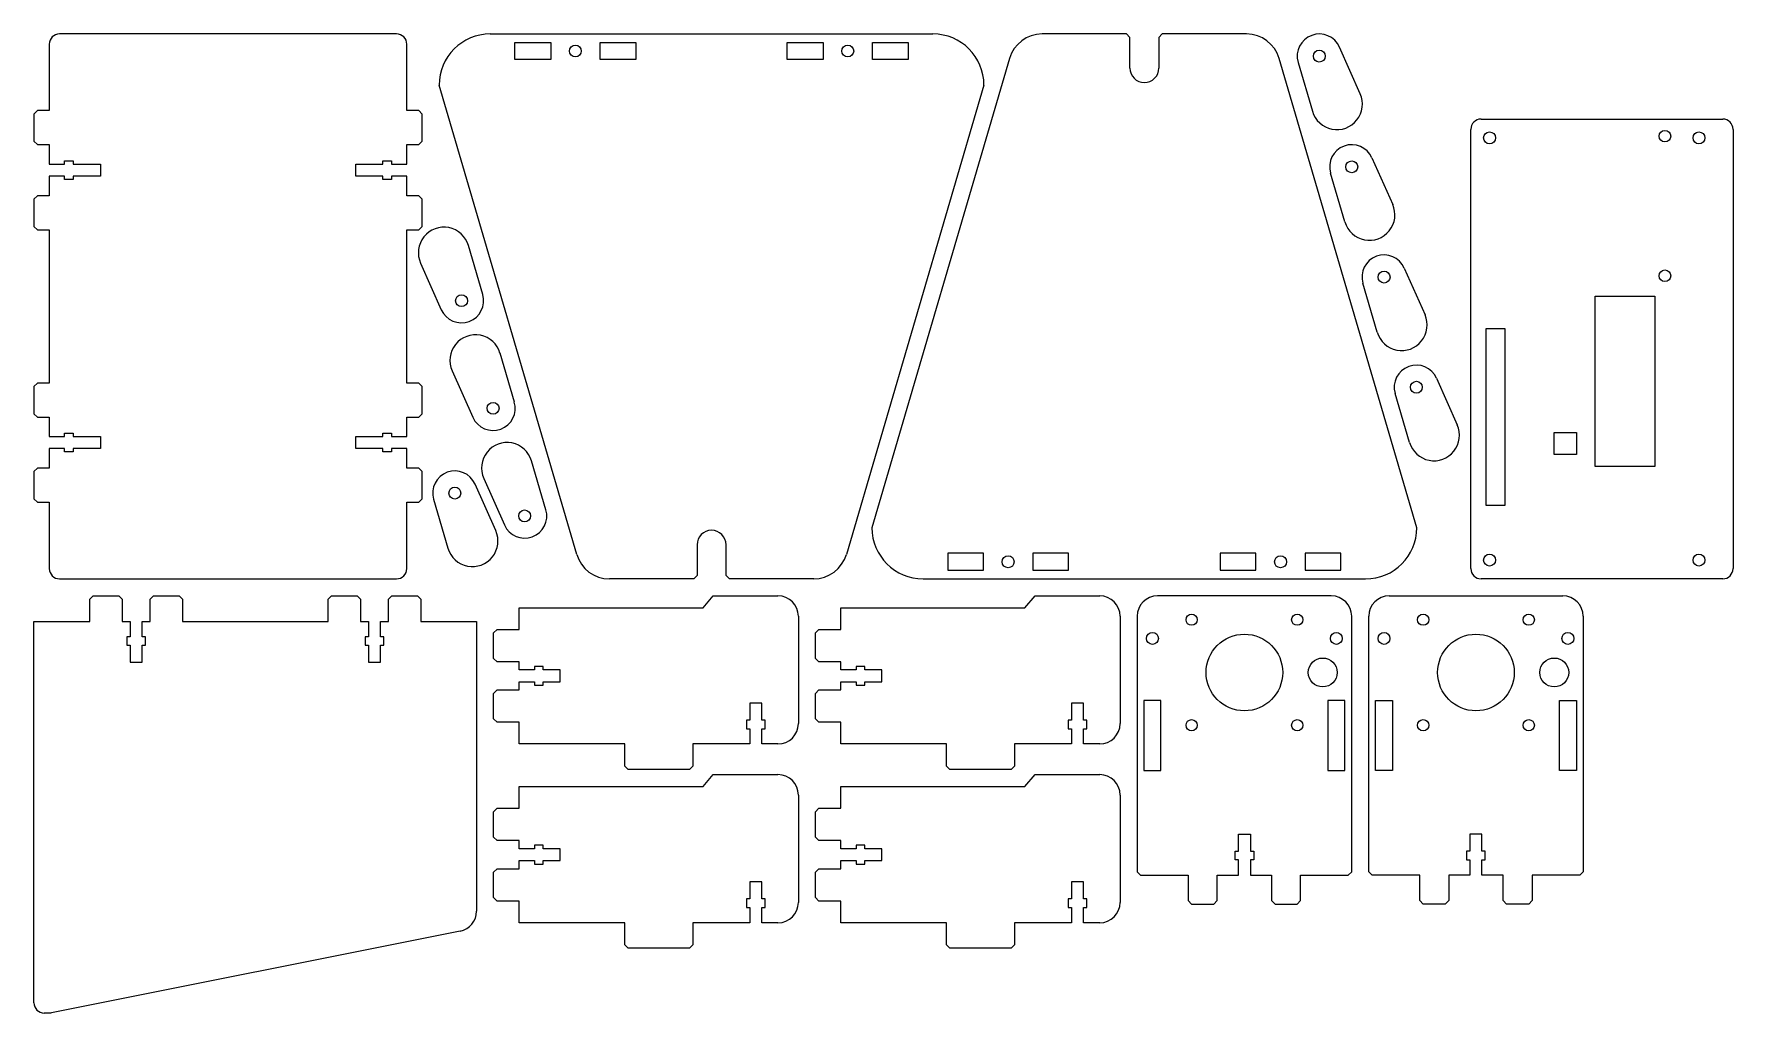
# Model space of a CAD drawing. Header units: millimetres. Extents: x 2.2 to 102, y 4.5 to 62.
import ezdxf

# ---------------------------------------------------------------- set-up
doc = ezdxf.new("R2010")
doc.units = ezdxf.units.MM

msp = doc.modelspace()

# ---------------------------------------------------------------- linework, layer by layer
at = {"color": 7, "linetype": 'Continuous', "lineweight": 25}
for p, q in [((23.505, 61.954), (3.705, 61.954)), ((29.005, 61.954), (55.005, 61.954)), ((66.377, 61.954), (61.425, 61.954)), ((66.577, 61.754), (66.377, 61.954)), ((68.477, 61.954), (68.277, 61.754)), ((73.429, 61.954), (68.477, 61.954)), ((3.105, 61.354), (3.105, 57.454)), ((24.105, 57.454), (24.105, 61.354)), ((30.455, 60.454), (30.455, 61.454)), ((30.455, 61.454), (32.555, 61.454)), ((32.555, 61.454), (32.555, 60.454)), ((35.455, 61.454), (37.555, 61.454)), ((35.455, 60.454), (35.455, 61.454)), ((37.555, 61.454), (37.555, 60.454)), ((46.455, 61.454), (48.555, 61.454)), ((46.455, 60.454), (46.455, 61.454)), ((48.555, 61.454), (48.555, 60.454)), ((51.455, 60.454), (51.455, 61.454)), ((51.455, 61.454), (53.555, 61.454)), ((53.555, 61.454), (53.555, 60.454)), ((66.577, 59.954), (66.577, 61.754)), ((68.277, 61.754), (68.277, 59.954)), ((80.109, 58.447), (78.892, 61.182)), ((32.555, 60.454), (30.455, 60.454)), ((37.555, 60.454), (35.455, 60.454)), ((48.555, 60.454), (46.455, 60.454)), ((59.505, 60.517), (51.427, 32.954)), ((53.555, 60.454), (51.455, 60.454)), ((83.427, 32.954), (75.348, 60.517)), ((76.457, 60.288), (77.299, 57.416)), ((34.084, 31.391), (26.005, 58.954)), ((58.005, 58.954), (49.927, 31.391)), ((2.405, 57.454), (2.205, 57.254)), ((2.205, 57.254), (2.205, 55.654)), ((3.105, 57.454), (2.405, 57.454)), ((24.805, 57.454), (24.105, 57.454)), ((25.005, 57.254), (24.805, 57.454)), ((25.005, 55.654), (25.005, 57.254)), ((87.205, 56.954), (101.405, 56.954)), ((86.605, 30.554), (86.605, 56.354)), ((102.005, 56.354), (102.005, 30.554)), ((2.205, 55.654), (2.405, 55.454)), ((2.405, 55.454), (3.105, 55.454)), ((3.105, 55.454), (3.105, 54.304)), ((24.105, 55.454), (24.805, 55.454)), ((24.105, 54.304), (24.105, 55.454)), ((24.805, 55.454), (25.005, 55.654)), ((3.105, 54.304), (4.005, 54.304)), ((4.005, 54.504), (4.505, 54.504)), ((4.005, 54.304), (4.005, 54.504)), ((4.505, 54.504), (4.505, 54.304)), ((4.505, 54.304), (6.105, 54.304)), ((6.105, 54.304), (6.105, 53.604)), ((21.105, 54.304), (22.705, 54.304)), ((21.105, 53.604), (21.105, 54.304)), ((22.705, 54.504), (23.205, 54.504)), ((22.705, 54.304), (22.705, 54.504)), ((23.205, 54.504), (23.205, 54.304)), ((23.205, 54.304), (24.105, 54.304)), ((80.798, 54.681), (82.014, 51.946)), ((3.105, 53.604), (3.105, 52.454)), ((4.005, 53.604), (3.105, 53.604)), ((4.005, 53.404), (4.005, 53.604)), ((4.505, 53.404), (4.005, 53.404)), ((4.505, 53.604), (4.505, 53.404)), ((6.105, 53.604), (4.505, 53.604)), ((22.705, 53.604), (21.105, 53.604)), ((22.705, 53.404), (22.705, 53.604)), ((23.205, 53.404), (22.705, 53.404)), ((24.105, 53.604), (23.205, 53.604)), ((23.205, 53.604), (23.205, 53.404)), ((24.105, 52.454), (24.105, 53.604)), ((79.205, 50.914), (78.363, 53.787)), ((2.405, 52.454), (2.205, 52.254)), ((2.205, 52.254), (2.205, 50.654)), ((3.105, 52.454), (2.405, 52.454)), ((24.805, 52.454), (24.105, 52.454)), ((25.005, 52.254), (24.805, 52.454)), ((25.005, 50.654), (25.005, 52.254)), ((2.205, 50.654), (2.405, 50.454)), ((2.405, 50.454), (3.105, 50.454)), ((3.105, 50.454), (3.105, 41.454)), ((24.105, 41.454), (24.105, 50.454)), ((24.105, 50.454), (24.805, 50.454)), ((24.805, 50.454), (25.005, 50.654)), ((28.568, 46.656), (27.726, 49.529)), ((24.916, 48.497), (26.132, 45.762)), ((82.696, 48.204), (83.913, 45.469)), ((81.103, 44.437), (80.261, 47.31)), ((93.905, 36.554), (93.905, 46.554)), ((93.905, 46.554), (97.405, 46.554)), ((97.405, 46.554), (97.405, 36.554)), ((87.505, 34.254), (87.505, 44.654)), ((87.505, 44.654), (88.605, 44.654)), ((88.605, 44.654), (88.605, 34.254)), ((30.421, 40.334), (29.579, 43.207)), ((26.769, 42.175), (27.985, 39.44)), ((2.405, 41.454), (2.205, 41.254)), ((2.205, 41.254), (2.205, 39.654)), ((3.105, 41.454), (2.405, 41.454)), ((24.805, 41.454), (24.105, 41.454)), ((25.005, 41.254), (24.805, 41.454)), ((25.005, 39.654), (25.005, 41.254)), ((84.593, 41.733), (85.809, 38.998)), ((82.999, 37.967), (82.158, 40.839)), ((2.205, 39.654), (2.405, 39.454)), ((2.405, 39.454), (3.105, 39.454)), ((3.105, 39.454), (3.105, 38.304)), ((24.105, 38.304), (24.105, 39.454)), ((24.105, 39.454), (24.805, 39.454)), ((24.805, 39.454), (25.005, 39.654)), ((3.105, 38.304), (4.005, 38.304)), ((4.005, 38.304), (4.005, 38.504)), ((4.005, 38.504), (4.505, 38.504)), ((4.505, 38.504), (4.505, 38.304)), ((4.505, 38.304), (6.105, 38.304)), ((6.105, 38.304), (6.105, 37.604)), ((21.105, 38.304), (22.705, 38.304)), ((21.105, 37.604), (21.105, 38.304)), ((22.705, 38.504), (23.205, 38.504)), ((22.705, 38.304), (22.705, 38.504)), ((23.205, 38.504), (23.205, 38.304)), ((23.205, 38.304), (24.105, 38.304)), ((91.505, 37.254), (91.505, 38.554)), ((91.505, 38.554), (92.805, 38.554)), ((92.805, 38.554), (92.805, 37.254)), ((3.105, 37.604), (3.105, 36.454)), ((4.005, 37.604), (3.105, 37.604)), ((4.005, 37.404), (4.005, 37.604)), ((4.505, 37.404), (4.005, 37.404)), ((4.505, 37.604), (4.505, 37.404)), ((6.105, 37.604), (4.505, 37.604)), ((22.705, 37.604), (21.105, 37.604)), ((22.705, 37.404), (22.705, 37.604)), ((23.205, 37.404), (22.705, 37.404)), ((23.205, 37.604), (23.205, 37.404)), ((24.105, 37.604), (23.205, 37.604)), ((24.105, 36.454), (24.105, 37.604)), ((92.805, 37.254), (91.505, 37.254)), ((2.405, 36.454), (2.205, 36.254)), ((2.205, 36.254), (2.205, 34.654)), ((3.105, 36.454), (2.405, 36.454)), ((24.805, 36.454), (24.105, 36.454)), ((25.005, 36.254), (24.805, 36.454)), ((25.005, 34.654), (25.005, 36.254)), ((32.274, 34.013), (31.432, 36.885)), ((97.405, 36.554), (93.905, 36.554)), ((29.331, 32.784), (28.114, 35.519)), ((28.622, 35.853), (29.838, 33.119)), ((2.205, 34.654), (2.405, 34.454)), ((2.405, 34.454), (3.105, 34.454)), ((3.105, 34.454), (3.105, 30.554)), ((24.105, 34.454), (24.805, 34.454)), ((24.105, 30.554), (24.105, 34.454)), ((24.805, 34.454), (25.005, 34.654)), ((25.679, 34.625), (26.521, 31.752)), ((88.605, 34.254), (87.505, 34.254)), ((41.155, 31.954), (41.155, 30.154)), ((42.855, 30.154), (42.855, 31.954)), ((57.977, 31.454), (55.877, 31.454)), ((55.877, 31.454), (55.877, 30.454)), ((57.977, 30.454), (57.977, 31.454)), ((60.877, 31.454), (60.877, 30.454)), ((62.977, 31.454), (60.877, 31.454)), ((62.977, 30.454), (62.977, 31.454)), ((73.977, 31.454), (71.877, 31.454)), ((71.877, 31.454), (71.877, 30.454)), ((73.977, 30.454), (73.977, 31.454)), ((76.877, 31.454), (76.877, 30.454)), ((78.977, 31.454), (76.877, 31.454)), ((78.977, 30.454), (78.977, 31.454)), ((3.705, 29.954), (23.505, 29.954)), ((40.955, 29.954), (36.003, 29.954)), ((41.155, 30.154), (40.955, 29.954)), ((43.055, 29.954), (42.855, 30.154)), ((48.007, 29.954), (43.055, 29.954)), ((54.427, 29.954), (80.427, 29.954)), ((55.877, 30.454), (57.977, 30.454)), ((60.877, 30.454), (62.977, 30.454)), ((71.877, 30.454), (73.977, 30.454)), ((76.877, 30.454), (78.977, 30.454)), ((101.405, 29.954), (87.205, 29.954)), ((5.48, 28.754), (5.68, 28.954)), ((5.68, 28.954), (7.18, 28.954)), ((7.18, 28.954), (7.38, 28.754)), ((9.03, 28.754), (9.23, 28.954)), ((9.23, 28.954), (10.73, 28.954)), ((10.73, 28.954), (10.93, 28.754)), ((19.48, 28.754), (19.68, 28.954)), ((19.68, 28.954), (21.18, 28.954)), ((21.18, 28.954), (21.38, 28.754)), ((23.03, 28.754), (23.23, 28.954)), ((23.23, 28.954), (24.73, 28.954)), ((24.73, 28.954), (24.93, 28.754)), ((41.505, 28.254), (42.105, 28.954)), ((42.105, 28.954), (45.905, 28.954)), ((60.405, 28.254), (61.005, 28.954)), ((61.005, 28.954), (64.805, 28.954)), ((78.405, 28.954), (68.205, 28.954)), ((81.805, 28.954), (92.005, 28.954)), ((5.48, 27.454), (5.48, 28.754)), ((7.38, 28.754), (7.38, 27.454)), ((9.03, 27.454), (9.03, 28.754)), ((10.93, 28.754), (10.93, 27.454)), ((19.48, 27.454), (19.48, 28.754)), ((21.38, 28.754), (21.38, 27.454)), ((23.03, 27.454), (23.03, 28.754)), ((24.93, 28.754), (24.93, 27.454)), ((30.705, 26.979), (30.705, 28.254)), ((30.705, 28.254), (41.505, 28.254)), ((49.605, 28.254), (60.405, 28.254)), ((49.605, 26.979), (49.605, 28.254)), ((2.205, 5.054), (2.205, 27.454)), ((2.205, 27.454), (5.48, 27.454)), ((7.38, 27.454), (7.855, 27.454)), ((7.855, 27.454), (7.855, 26.554)), ((8.555, 26.554), (8.555, 27.454)), ((8.555, 27.454), (9.03, 27.454)), ((10.93, 27.454), (19.48, 27.454)), ((21.38, 27.454), (21.855, 27.454)), ((21.855, 27.454), (21.855, 26.554)), ((22.555, 26.554), (22.555, 27.454)), ((22.555, 27.454), (23.03, 27.454)), ((24.93, 27.454), (28.205, 27.454)), ((28.205, 27.454), (28.205, 10.438)), ((29.205, 26.779), (29.405, 26.979)), ((29.405, 26.979), (30.705, 26.979)), ((47.105, 27.754), (47.105, 21.454)), ((48.105, 26.779), (48.305, 26.979)), ((48.305, 26.979), (49.605, 26.979)), ((66.005, 27.754), (66.005, 21.454)), ((67.005, 27.754), (67.005, 12.754)), ((79.605, 12.754), (79.605, 27.754)), ((80.605, 12.754), (80.605, 27.754)), ((93.205, 27.754), (93.205, 12.754)), ((7.855, 26.554), (7.655, 26.554)), ((7.655, 26.554), (7.655, 26.054)), ((7.655, 26.054), (7.855, 26.054)), ((7.855, 26.054), (7.855, 25.054)), ((8.755, 26.554), (8.555, 26.554)), ((8.555, 25.054), (8.555, 26.054)), ((8.555, 26.054), (8.755, 26.054)), ((8.755, 26.054), (8.755, 26.554)), ((21.855, 26.554), (21.655, 26.554)), ((21.655, 26.554), (21.655, 26.054)), ((21.655, 26.054), (21.855, 26.054)), ((21.855, 26.054), (21.855, 25.054)), ((22.755, 26.554), (22.555, 26.554)), ((22.555, 25.054), (22.555, 26.054)), ((22.555, 26.054), (22.755, 26.054)), ((22.755, 26.054), (22.755, 26.554)), ((29.205, 25.279), (29.205, 26.779)), ((48.105, 25.279), (48.105, 26.779)), ((7.855, 25.054), (8.555, 25.054)), ((21.855, 25.054), (22.555, 25.054)), ((29.405, 25.079), (29.205, 25.279)), ((30.705, 25.079), (29.405, 25.079)), ((30.705, 24.604), (30.705, 25.079)), ((48.305, 25.079), (48.105, 25.279)), ((49.605, 25.079), (48.305, 25.079)), ((49.605, 24.604), (49.605, 25.079)), ((31.605, 24.604), (30.705, 24.604)), ((32.105, 24.804), (31.605, 24.804)), ((31.605, 24.804), (31.605, 24.604)), ((32.105, 24.604), (32.105, 24.804)), ((33.105, 24.604), (32.105, 24.604)), ((33.105, 23.904), (33.105, 24.604)), ((50.505, 24.604), (49.605, 24.604)), ((50.505, 24.804), (50.505, 24.604)), ((51.005, 24.804), (50.505, 24.804)), ((51.005, 24.604), (51.005, 24.804)), ((52.005, 24.604), (51.005, 24.604)), ((52.005, 23.904), (52.005, 24.604)), ((29.205, 23.229), (29.405, 23.429)), ((29.205, 21.729), (29.205, 23.229)), ((29.405, 23.429), (30.705, 23.429)), ((30.705, 23.904), (31.605, 23.904)), ((30.705, 23.429), (30.705, 23.904)), ((31.605, 23.904), (31.605, 23.704)), ((31.605, 23.704), (32.105, 23.704)), ((32.105, 23.704), (32.105, 23.904)), ((32.105, 23.904), (33.105, 23.904)), ((48.105, 23.229), (48.305, 23.429)), ((48.105, 21.729), (48.105, 23.229)), ((48.305, 23.429), (49.605, 23.429)), ((49.605, 23.904), (50.505, 23.904)), ((49.605, 23.429), (49.605, 23.904)), ((50.505, 23.904), (50.505, 23.704)), ((50.505, 23.704), (51.005, 23.704)), ((51.005, 23.904), (52.005, 23.904)), ((51.005, 23.704), (51.005, 23.904)), ((44.955, 22.654), (44.255, 22.654)), ((44.255, 22.654), (44.255, 21.654)), ((44.955, 21.654), (44.955, 22.654)), ((63.155, 22.654), (63.155, 21.654)), ((63.855, 22.654), (63.155, 22.654)), ((63.855, 21.654), (63.855, 22.654)), ((68.405, 22.804), (67.405, 22.804)), ((67.405, 22.804), (67.405, 18.704)), ((68.405, 18.704), (68.405, 22.804)), ((78.205, 22.804), (78.205, 18.704)), ((79.205, 22.804), (78.205, 22.804)), ((79.205, 18.704), (79.205, 22.804)), ((81.005, 22.804), (82.005, 22.804)), ((81.005, 18.704), (81.005, 22.804)), ((82.005, 22.804), (82.005, 18.704)), ((91.805, 22.804), (92.805, 22.804)), ((91.805, 18.704), (91.805, 22.804)), ((92.805, 22.804), (92.805, 18.704)), ((29.405, 21.529), (29.205, 21.729)), ((30.705, 21.529), (29.405, 21.529)), ((30.705, 20.254), (30.705, 21.529)), ((44.255, 21.654), (44.055, 21.654)), ((44.055, 21.654), (44.055, 21.154)), ((44.055, 21.154), (44.255, 21.154)), ((44.255, 21.154), (44.255, 20.254)), ((45.155, 21.654), (44.955, 21.654)), ((44.955, 20.254), (44.955, 21.154)), ((44.955, 21.154), (45.155, 21.154)), ((45.155, 21.154), (45.155, 21.654)), ((48.305, 21.529), (48.105, 21.729)), ((49.605, 21.529), (48.305, 21.529)), ((49.605, 20.254), (49.605, 21.529)), ((62.955, 21.654), (62.955, 21.154)), ((63.155, 21.654), (62.955, 21.654)), ((62.955, 21.154), (63.155, 21.154)), ((63.155, 21.154), (63.155, 20.254)), ((64.055, 21.654), (63.855, 21.654)), ((63.855, 21.154), (64.055, 21.154)), ((63.855, 20.254), (63.855, 21.154)), ((64.055, 21.154), (64.055, 21.654)), ((36.905, 20.254), (30.705, 20.254)), ((36.905, 18.954), (36.905, 20.254)), ((44.255, 20.254), (40.905, 20.254)), ((40.905, 20.254), (40.905, 18.954)), ((45.905, 20.254), (44.955, 20.254)), ((55.805, 20.254), (49.605, 20.254)), ((55.805, 18.954), (55.805, 20.254)), ((63.155, 20.254), (59.805, 20.254)), ((59.805, 20.254), (59.805, 18.954)), ((64.805, 20.254), (63.855, 20.254)), ((37.105, 18.754), (36.905, 18.954)), ((40.705, 18.754), (37.105, 18.754)), ((40.905, 18.954), (40.705, 18.754)), ((41.505, 17.754), (42.105, 18.454)), ((42.105, 18.454), (45.905, 18.454)), ((56.005, 18.754), (55.805, 18.954)), ((59.605, 18.754), (56.005, 18.754)), ((59.805, 18.954), (59.605, 18.754)), ((60.405, 17.754), (61.005, 18.454)), ((61.005, 18.454), (64.805, 18.454)), ((67.405, 18.704), (68.405, 18.704)), ((78.205, 18.704), (79.205, 18.704)), ((82.005, 18.704), (81.005, 18.704)), ((92.805, 18.704), (91.805, 18.704)), ((30.705, 16.479), (30.705, 17.754)), ((30.705, 17.754), (41.505, 17.754)), ((47.105, 17.254), (47.105, 10.954)), ((49.605, 16.479), (49.605, 17.754)), ((49.605, 17.754), (60.405, 17.754)), ((66.005, 17.254), (66.005, 10.954)), ((29.205, 16.279), (29.405, 16.479)), ((29.205, 14.779), (29.205, 16.279)), ((29.405, 16.479), (30.705, 16.479)), ((48.105, 16.279), (48.305, 16.479)), ((48.105, 14.779), (48.105, 16.279)), ((48.305, 16.479), (49.605, 16.479)), ((29.405, 14.579), (29.205, 14.779)), ((30.705, 14.579), (29.405, 14.579)), ((30.705, 14.104), (30.705, 14.579)), ((31.605, 14.104), (30.705, 14.104)), ((31.605, 14.304), (31.605, 14.104)), ((32.105, 14.304), (31.605, 14.304)), ((32.105, 14.104), (32.105, 14.304)), ((33.105, 14.104), (32.105, 14.104)), ((33.105, 13.404), (33.105, 14.104)), ((48.305, 14.579), (48.105, 14.779)), ((49.605, 14.579), (48.305, 14.579)), ((49.605, 14.104), (49.605, 14.579)), ((50.505, 14.104), (49.605, 14.104)), ((51.005, 14.304), (50.505, 14.304)), ((50.505, 14.304), (50.505, 14.104)), ((51.005, 14.104), (51.005, 14.304)), ((52.005, 14.104), (51.005, 14.104)), ((52.005, 13.404), (52.005, 14.104)), ((72.955, 14.954), (73.655, 14.954)), ((72.955, 13.954), (72.955, 14.954)), ((73.655, 14.954), (73.655, 13.954)), ((87.255, 14.954), (86.555, 14.954)), ((86.555, 14.954), (86.555, 13.954)), ((87.255, 13.954), (87.255, 14.954)), ((30.705, 12.929), (30.705, 13.404)), ((30.705, 13.404), (31.605, 13.404)), ((31.605, 13.404), (31.605, 13.204)), ((31.605, 13.204), (32.105, 13.204)), ((32.105, 13.404), (33.105, 13.404)), ((32.105, 13.204), (32.105, 13.404)), ((49.605, 13.404), (50.505, 13.404)), ((49.605, 12.929), (49.605, 13.404)), ((50.505, 13.404), (50.505, 13.204)), ((50.505, 13.204), (51.005, 13.204)), ((51.005, 13.204), (51.005, 13.404)), ((51.005, 13.404), (52.005, 13.404)), ((72.755, 13.954), (72.955, 13.954)), ((72.755, 13.454), (72.755, 13.954)), ((72.955, 13.454), (72.755, 13.454)), ((72.955, 12.554), (72.955, 13.454)), ((73.655, 13.954), (73.855, 13.954)), ((73.655, 13.454), (73.655, 12.554)), ((73.855, 13.454), (73.655, 13.454)), ((73.855, 13.954), (73.855, 13.454)), ((86.555, 13.954), (86.355, 13.954)), ((86.355, 13.954), (86.355, 13.454)), ((86.355, 13.454), (86.555, 13.454)), ((86.555, 13.454), (86.555, 12.554)), ((87.455, 13.954), (87.255, 13.954)), ((87.255, 12.554), (87.255, 13.454)), ((87.255, 13.454), (87.455, 13.454)), ((87.455, 13.454), (87.455, 13.954)), ((29.205, 12.729), (29.405, 12.929)), ((29.205, 11.229), (29.205, 12.729)), ((29.405, 12.929), (30.705, 12.929)), ((44.955, 12.154), (44.255, 12.154)), ((44.255, 12.154), (44.255, 11.154)), ((44.955, 11.154), (44.955, 12.154)), ((48.105, 12.729), (48.305, 12.929)), ((48.105, 11.229), (48.105, 12.729)), ((48.305, 12.929), (49.605, 12.929)), ((63.855, 12.154), (63.155, 12.154)), ((63.155, 12.154), (63.155, 11.154)), ((63.855, 11.154), (63.855, 12.154)), ((67.005, 12.754), (67.205, 12.554)), ((67.205, 12.554), (70.005, 12.554)), ((70.005, 12.554), (70.005, 11.054)), ((71.705, 12.554), (72.955, 12.554)), ((71.705, 11.054), (71.705, 12.554)), ((73.655, 12.554), (74.905, 12.554)), ((74.905, 12.554), (74.905, 11.054)), ((76.605, 12.554), (79.405, 12.554)), ((76.605, 11.054), (76.605, 12.554)), ((79.405, 12.554), (79.605, 12.754)), ((80.805, 12.554), (80.605, 12.754)), ((83.605, 12.554), (80.805, 12.554)), ((83.605, 11.054), (83.605, 12.554)), ((86.555, 12.554), (85.305, 12.554)), ((85.305, 12.554), (85.305, 11.054)), ((88.505, 12.554), (87.255, 12.554)), ((88.505, 11.054), (88.505, 12.554)), ((93.005, 12.554), (90.205, 12.554)), ((90.205, 12.554), (90.205, 11.054)), ((93.205, 12.754), (93.005, 12.554)), ((29.405, 11.029), (29.205, 11.229)), ((30.705, 11.029), (29.405, 11.029)), ((30.705, 9.754), (30.705, 11.029)), ((44.255, 11.154), (44.055, 11.154)), ((44.055, 11.154), (44.055, 10.654)), ((45.155, 11.154), (44.955, 11.154)), ((45.155, 10.654), (45.155, 11.154)), ((48.305, 11.029), (48.105, 11.229)), ((49.605, 11.029), (48.305, 11.029)), ((49.605, 9.754), (49.605, 11.029)), ((63.155, 11.154), (62.955, 11.154)), ((62.955, 11.154), (62.955, 10.654)), ((64.055, 11.154), (63.855, 11.154)), ((64.055, 10.654), (64.055, 11.154)), ((70.005, 11.054), (70.205, 10.854)), ((71.505, 10.854), (71.705, 11.054)), ((74.905, 11.054), (75.105, 10.854)), ((76.405, 10.854), (76.605, 11.054)), ((83.805, 10.854), (83.605, 11.054)), ((85.305, 11.054), (85.105, 10.854)), ((88.705, 10.854), (88.505, 11.054)), ((90.205, 11.054), (90.005, 10.854)), ((44.055, 10.654), (44.255, 10.654)), ((44.255, 10.654), (44.255, 9.754)), ((44.955, 10.654), (45.155, 10.654)), ((44.955, 9.754), (44.955, 10.654)), ((62.955, 10.654), (63.155, 10.654)), ((63.155, 10.654), (63.155, 9.754)), ((63.855, 9.754), (63.855, 10.654)), ((63.855, 10.654), (64.055, 10.654)), ((70.205, 10.854), (71.505, 10.854)), ((75.105, 10.854), (76.405, 10.854)), ((85.105, 10.854), (83.805, 10.854)), ((90.005, 10.854), (88.705, 10.854)), ((27.241, 9.261), (3.225, 4.458)), ((36.905, 9.754), (30.705, 9.754)), ((36.905, 8.454), (36.905, 9.754)), ((44.255, 9.754), (40.905, 9.754)), ((40.905, 9.754), (40.905, 8.454)), ((45.905, 9.754), (44.955, 9.754)), ((55.805, 9.754), (49.605, 9.754)), ((55.805, 8.454), (55.805, 9.754)), ((63.155, 9.754), (59.805, 9.754)), ((59.805, 9.754), (59.805, 8.454)), ((64.805, 9.754), (63.855, 9.754)), ((37.105, 8.254), (36.905, 8.454)), ((40.705, 8.254), (37.105, 8.254)), ((40.905, 8.454), (40.705, 8.254)), ((56.005, 8.254), (55.805, 8.454)), ((59.605, 8.254), (56.005, 8.254)), ((59.805, 8.454), (59.605, 8.254)), ((3.185, 4.454), (2.805, 4.454))]:
    msp.add_line(p, q, dxfattribs=at)
for centre, radius in [((34.005, 60.954), 0.35), ((50.005, 60.954), 0.35), ((77.704, 60.654), 0.35), ((87.705, 55.854), 0.35), ((98.005, 55.954), 0.34), ((100.005, 55.854), 0.35), ((79.61, 54.152), 0.35), ((81.508, 47.676), 0.35), ((98.005, 47.754), 0.34), ((27.32, 46.29), 0.35), ((83.405, 41.205), 0.35), ((29.173, 39.969), 0.35), ((26.926, 34.99), 0.35), ((31.026, 33.647), 0.35), ((59.427, 30.954), 0.35), ((75.427, 30.954), 0.35), ((87.705, 31.054), 0.35), ((100.005, 31.054), 0.35), ((70.205, 27.554), 0.33), ((76.405, 27.554), 0.33), ((83.805, 27.554), 0.33), ((90.005, 27.554), 0.33), ((67.905, 26.454), 0.35), ((73.305, 24.454), 2.25), ((78.705, 26.454), 0.35), ((81.505, 26.454), 0.35), ((86.905, 24.454), 2.25), ((92.305, 26.454), 0.35), ((77.905, 24.454), 0.85), ((91.505, 24.454), 0.85), ((70.205, 21.354), 0.33), ((76.405, 21.354), 0.33), ((83.805, 21.354), 0.33), ((90.005, 21.354), 0.33)]:
    msp.add_circle(centre, radius, dxfattribs=at)
for centre, radius, start, end in [((3.705, 61.354), 0.6, 90, 180), ((23.505, 61.354), 0.6, 0, 90), ((29.005, 58.954), 3, 90, 180), ((55.005, 58.954), 3, 0, 90), ((61.425, 59.954), 2, 90, 163.66396), ((73.429, 59.954), 2, 16.33604, 90), ((77.704, 60.654), 1.3, 23.98115, 196.33604), ((67.427, 59.954), 0.85, 180, 0), ((78.738, 57.838), 1.5, 196.33604, 23.98115), ((87.205, 56.354), 0.6, 90, 180), ((101.405, 56.354), 0.6, 0, 90), ((79.61, 54.152), 1.3, 23.98115, 196.33604), ((80.644, 51.336), 1.5, 196.33604, 23.98115), ((26.286, 49.107), 1.5, 16.33604, 203.98115), ((81.508, 47.676), 1.3, 23.98115, 196.33604), ((27.32, 46.29), 1.3, 203.98115, 16.33604), ((82.542, 44.859), 1.5, 196.33604, 23.98115), ((28.139, 42.785), 1.5, 16.33604, 203.98115), ((83.405, 41.205), 1.3, 23.98115, 196.33604), ((29.173, 39.969), 1.3, 203.98115, 16.33604), ((84.439, 38.389), 1.5, 196.33604, 23.98115), ((29.992, 36.463), 1.5, 16.33604, 203.98115), ((26.926, 34.99), 1.3, 23.98115, 196.33604), ((31.026, 33.647), 1.3, 203.98115, 16.33604), ((54.427, 32.954), 3, 180, 270), ((80.427, 32.954), 3, 270, 0), ((27.96, 32.174), 1.5, 196.33604, 23.98115), ((42.005, 31.954), 0.85, 0, 180), ((36.003, 31.954), 2, 196.33604, 270), ((48.007, 31.954), 2, 270, 343.66396), ((3.705, 30.554), 0.6, 180, 270), ((23.505, 30.554), 0.6, 270, 0), ((87.205, 30.554), 0.6, 180, 270), ((101.405, 30.554), 0.6, 270, 0), ((45.905, 27.754), 1.2, 0, 90), ((64.805, 27.754), 1.2, 0, 90), ((68.205, 27.754), 1.2, 90, 180), ((78.405, 27.754), 1.2, 0, 90), ((81.805, 27.754), 1.2, 90, 180), ((92.005, 27.754), 1.2, 0, 90), ((45.905, 21.454), 1.2, 270, 0), ((64.805, 21.454), 1.2, 270, 0), ((45.905, 17.254), 1.2, 0, 90), ((64.805, 17.254), 1.2, 0, 90), ((27.005, 10.438), 1.2, 281.30993, 0), ((45.905, 10.954), 1.2, 270, 0), ((64.805, 10.954), 1.2, 270, 0), ((2.805, 5.054), 0.6, 180, 270), ((3.185, 4.654), 0.2, 270, 281.30993)]:
    msp.add_arc(centre, radius, start, end, dxfattribs=at)

doc.saveas('drawing.dxf')
